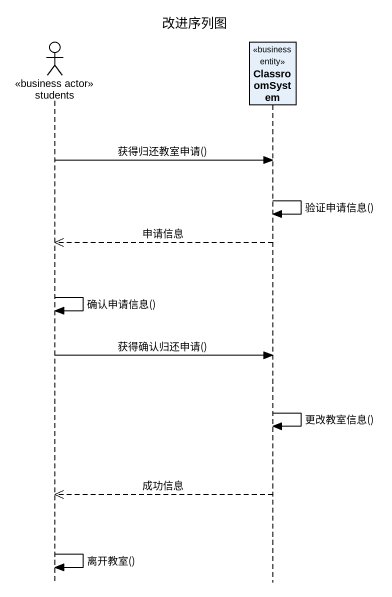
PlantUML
@startuml
title 改进序列图
hide footbox
actor students <<business actor>>
participant ClassroomSystem <<business entity>>

students -> ClassroomSystem : 获得归还教室申请()
ClassroomSystem -> ClassroomSystem : 验证申请信息()
ClassroomSystem -->> students : 申请信息
students -> students : 确认申请信息()
students -> ClassroomSystem : 获得确认归还申请()
ClassroomSystem -> ClassroomSystem : 更改教室信息()
ClassroomSystem -->> students : 成功信息
students -> students : 离开教室()
@enduml
